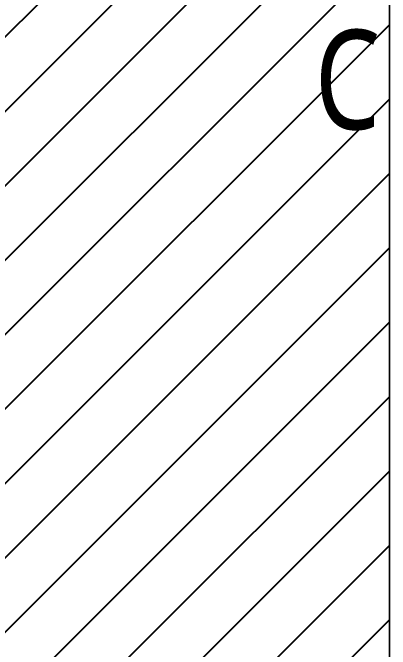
# Model space of a CAD drawing. Extents: x -3450 to 27857, y -1288 to 11880.
# Drawn here: x 25377.8 to 25605.5, y 442.6 to 826.8 of the extents above; entities that cross this region are included whole.
import ezdxf

# ---------------------------------------------------------------- set-up
doc = ezdxf.new("R2010")
doc.units = 0
doc.layers.add('188K-SM-03-F20-MECH-EQ-Y2257103$0$M MOVE-IN AREA', color=8, linetype='Continuous')
doc.layers.add('X-S-FAB-L20$0$1_l20平面圖_1_A-ZONE', color=8, linetype='Continuous')
doc.styles.add('X-S-FAB-L20$0$Standard', font='', dxfattribs={"width": 0.8})
doc.styles.get('X-S-FAB-L20$0$Standard').set_extended_font_data('Microsoft JhengHei')

# ---------------------------------------------------------------- blocks, each defined once
blk = doc.blocks.new('X-S-FAB-L20')
at = {"layer": 'X-S-FAB-L20$0$1_l20平面圖_1_A-ZONE', "color": 59, "linetype": 'Continuous', "lineweight": 0, "insert": (25579.64, 816.43), "char_height": 60, "attachment_point": 2, "style": 'X-S-FAB-L20$0$Standard'}
blk.add_mtext('\\A1;{\\pqc;\\pt0;\\fMicrosoft JhengHei|b0|i0|c136|p34;C}', dxfattribs=at)
blk = doc.blocks.new('188K-SM-03-F20-MECH-EQ-Y2257103')
at = {"layer": '188K-SM-03-F20-MECH-EQ-Y2257103$0$M MOVE-IN AREA'}
h = blk.add_hatch(dxfattribs=at)
h.set_pattern_fill('ANSI31', color=256, scale=10)
h.paths.add_polyline_path([(25605, 1795), (25605, 45), (25355, 45), (25355, 1585), (25065, 1585), (25065, 185), (24885, 185), (24885, 1795)])
h.paths.add_polyline_path([(25279.924, 1628.571), (25279.924, 1751.429), (25219.924, 1751.429), (25219.924, 1628.571)], flags=24)
h.paths.add_polyline_path([(25418.571, 967.637), (25541.429, 967.637), (25541.429, 1027.637), (25418.571, 1027.637)], flags=24)
h.paths.add_polyline_path([(24916.429, 1051.775), (25033.571, 1051.775), (25033.571, 1111.775), (24916.429, 1111.775)], flags=24)
at = {"layer": '188K-SM-03-F20-MECH-EQ-Y2257103$0$M MOVE-IN AREA', "const_width": 1}
blk.add_lwpolyline([(25605, 1795), (25605, 45), (25355, 45), (25355, 1585), (25065, 1585), (25065, 185), (24885, 185), (24885, 1795)], close=True, dxfattribs=at)

msp = doc.modelspace()

# ---------------------------------------------------------------- block references
for name in ['X-S-FAB-L20', '188K-SM-03-F20-MECH-EQ-Y2257103']:
    msp.add_blockref(name, (0, 0))

doc.saveas('drawing.dxf')
